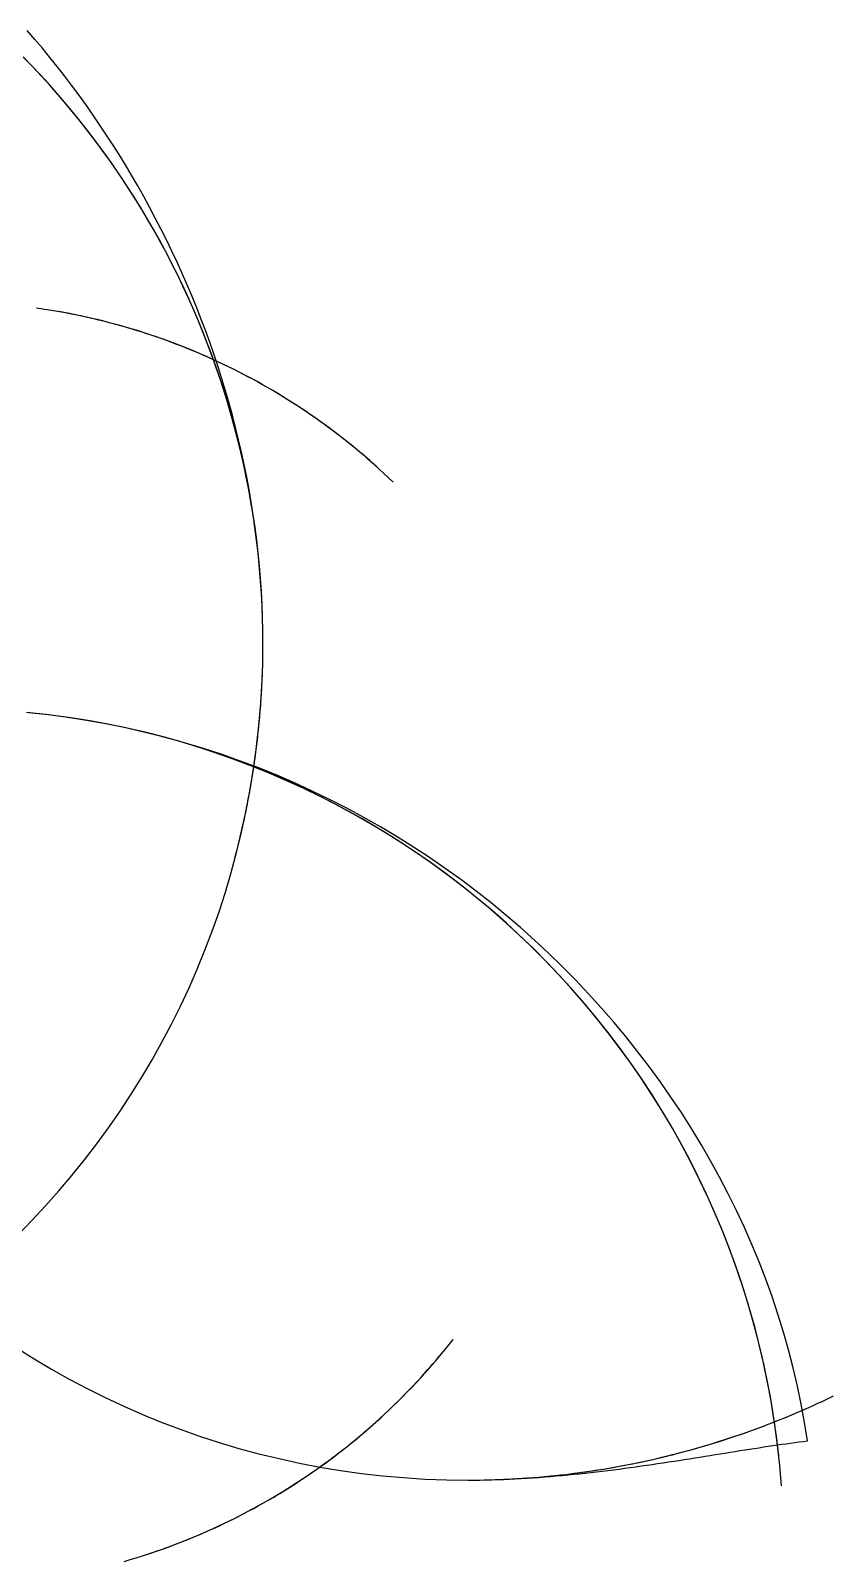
# Model space of a CAD drawing. Header units: millimetres. Extents: x -3.5 to 3.5, y -5.5 to 5.5.
# Drawn here: x -3.051 to -2.682, y 4.76 to 5.463 of the extents above; entities that cross this region are included whole.
import ezdxf

# ---------------------------------------------------------------- set-up
doc = ezdxf.new("R2010")
doc.units = ezdxf.units.MM

msp = doc.modelspace()

# ---------------------------------------------------------------- linework, layer by layer
for points in [[(-3.05692, 4.9102), (-3.05048, 4.9168), (-3.0442, 4.92354), (-3.03808, 4.93044), (-3.03213, 4.93748), (-3.02634, 4.94467), (-3.02072, 4.952), (-3.01528, 4.95946), (-3.01001, 4.96706), (-3.00492, 4.97479), (-3.00002, 4.98265), (-2.9953, 4.99063), (-2.99077, 4.99873), (-2.98643, 5.00696), (-2.98228, 5.0153), (-2.97834, 5.02375), (-2.97459, 5.03232), (-2.97105, 5.04099), (-2.96771, 5.04976), (-2.96458, 5.05864), (-2.96167, 5.06761), (-2.95897, 5.07668), (-2.95649, 5.08584), (-2.95424, 5.09509), (-2.9522, 5.10443), (-2.9504, 5.11385), (-2.94883, 5.12335), (-2.94749, 5.13292), (-2.94638, 5.14257), (-2.94552, 5.15229), (-2.9449, 5.16208), (-2.94452, 5.17194), (-2.9444, 5.18185), (-2.94444, 5.18782), (-2.94458, 5.19378), (-2.94481, 5.19972), (-2.94513, 5.20565), (-2.94554, 5.21156), (-2.94603, 5.21746), (-2.94661, 5.22334), (-2.94728, 5.2292), (-2.94803, 5.23504), (-2.94886, 5.24086), (-2.94978, 5.24666), (-2.95077, 5.25243), (-2.95185, 5.25819), (-2.95301, 5.26392), (-2.95425, 5.26962), (-2.95556, 5.2753), (-2.95695, 5.28095), (-2.95841, 5.28658), (-2.95995, 5.29218), (-2.96156, 5.29774), (-2.96325, 5.30328), (-2.965, 5.30879), (-2.96683, 5.31426), (-2.96872, 5.3197), (-2.97069, 5.32511), (-2.97272, 5.33048), (-2.97481, 5.33582), (-2.97697, 5.34112), (-2.9792, 5.34638), (-2.98149, 5.35161), (-2.98384, 5.35679), (-2.98625, 5.36194), (-2.98872, 5.36704), (-2.99125, 5.3721), (-2.99383, 5.37712), (-2.99648, 5.3821), (-2.99918, 5.38703), (-3.00193, 5.39192), (-3.00474, 5.39676), (-3.0076, 5.40155), (-3.01051, 5.40629), (-3.01348, 5.41099), (-3.01649, 5.41563), (-3.01955, 5.42022), (-3.02266, 5.42477), (-3.02582, 5.42925), (-3.02902, 5.43369), (-3.03226, 5.43807), (-3.03555, 5.44239), (-3.03888, 5.44666), (-3.04226, 5.45087), (-3.04567, 5.45503), (-3.04913, 5.45912), (-3.05262, 5.46316)], [(-3.05692, 4.9102), (-3.05048, 4.9168), (-3.0442, 4.92354), (-3.03808, 4.93044), (-3.03213, 4.93748), (-3.02634, 4.94467), (-3.02072, 4.952), (-3.01528, 4.95946), (-3.01001, 4.96706), (-3.00492, 4.97479), (-3.00002, 4.98265), (-2.9953, 4.99063), (-2.99077, 4.99873), (-2.98643, 5.00696), (-2.98228, 5.0153), (-2.97834, 5.02375), (-2.97459, 5.03232), (-2.97105, 5.04099), (-2.96771, 5.04976), (-2.96458, 5.05864), (-2.96167, 5.06761), (-2.95897, 5.07668), (-2.95649, 5.08584), (-2.95424, 5.09509), (-2.9522, 5.10443), (-2.9504, 5.11385), (-2.94883, 5.12335), (-2.94749, 5.13292), (-2.94638, 5.14257), (-2.94552, 5.15229), (-2.9449, 5.16208), (-2.94452, 5.17194), (-2.9444, 5.18185), (-2.94444, 5.1876), (-2.94457, 5.19333), (-2.94478, 5.19904), (-2.94508, 5.20475), (-2.94546, 5.21044), (-2.94593, 5.21612), (-2.94648, 5.22178), (-2.94711, 5.22742), (-2.94782, 5.23305), (-2.94862, 5.23866), (-2.94949, 5.24425), (-2.95045, 5.24982), (-2.95149, 5.25537), (-2.95261, 5.2609), (-2.95381, 5.2664), (-2.95509, 5.27188), (-2.95645, 5.27734), (-2.95789, 5.28278), (-2.9594, 5.28819), (-2.961, 5.29357), (-2.96267, 5.29893), (-2.96442, 5.30425), (-2.96624, 5.30955), (-2.96814, 5.31482), (-2.97012, 5.32006), (-2.97217, 5.32527), (-2.9743, 5.33045), (-2.9765, 5.33559), (-2.97878, 5.3407), (-2.98113, 5.34577), (-2.98355, 5.35081), (-2.98604, 5.35582), (-2.98861, 5.36079), (-2.99125, 5.36572), (-2.99397, 5.37061), (-2.99675, 5.37546), (-2.9996, 5.38027), (-3.00253, 5.38504), (-3.00552, 5.38977), (-3.00859, 5.39446), (-3.01172, 5.3991), (-3.01493, 5.4037), (-3.0182, 5.40826), (-3.02153, 5.41276), (-3.02494, 5.41723), (-3.02842, 5.42164), (-3.03196, 5.42601), (-3.03556, 5.43032), (-3.03923, 5.43459), (-3.04297, 5.43881), (-3.04678, 5.44297), (-3.05064, 5.44709), (-3.05458, 5.45115)], [(-3.05692, 4.9102), (-3.05048, 4.9168), (-3.0442, 4.92354), (-3.03808, 4.93044), (-3.03213, 4.93748), (-3.02634, 4.94467), (-3.02072, 4.952), (-3.01528, 4.95946), (-3.01001, 4.96706), (-3.00492, 4.97479), (-3.00002, 4.98265), (-2.9953, 4.99063), (-2.99077, 4.99873), (-2.98643, 5.00696), (-2.98228, 5.0153), (-2.97834, 5.02375), (-2.97459, 5.03232), (-2.97105, 5.04099), (-2.96771, 5.04976), (-2.96458, 5.05864), (-2.96167, 5.06761), (-2.95897, 5.07668), (-2.95649, 5.08584), (-2.95424, 5.09509), (-2.9522, 5.10443), (-2.9504, 5.11385), (-2.94883, 5.12335), (-2.94749, 5.13292), (-2.94638, 5.14257), (-2.94552, 5.15229), (-2.9449, 5.16208), (-2.94452, 5.17194), (-2.9444, 5.18185), (-2.94444, 5.18782), (-2.94458, 5.19378), (-2.94481, 5.19972), (-2.94513, 5.20565), (-2.94555, 5.21156), (-2.94605, 5.21746), (-2.94664, 5.22334), (-2.94732, 5.2292), (-2.94809, 5.23504), (-2.94895, 5.24086), (-2.9499, 5.24666), (-2.95093, 5.25243), (-2.95205, 5.25819), (-2.95326, 5.26392), (-2.95455, 5.26962), (-2.95593, 5.2753), (-2.9574, 5.28095), (-2.95894, 5.28658), (-2.96058, 5.29218), (-2.96229, 5.29774), (-2.96409, 5.30328), (-2.96597, 5.30879), (-2.96793, 5.31426), (-2.96998, 5.3197), (-2.97211, 5.32511), (-2.97431, 5.33048), (-2.9766, 5.33582), (-2.97897, 5.34112), (-2.98141, 5.34638), (-2.98394, 5.35161), (-2.98654, 5.35679), (-2.98922, 5.36194), (-2.99198, 5.36704), (-2.99482, 5.3721), (-2.99773, 5.37712), (-3.00071, 5.3821), (-3.00378, 5.38703), (-3.00692, 5.39192), (-3.01013, 5.39676), (-3.01341, 5.40155), (-3.01677, 5.40629), (-3.02021, 5.41099), (-3.02371, 5.41563), (-3.02729, 5.42022), (-3.03094, 5.42477), (-3.03466, 5.42925), (-3.03845, 5.43369), (-3.04231, 5.43807), (-3.04624, 5.44239), (-3.05024, 5.44666), (-3.05431, 5.45087)], [(-2.8846, 5.25587), (-2.88671, 5.25789), (-2.88884, 5.25988), (-2.89098, 5.26185), (-2.89315, 5.2638), (-2.89533, 5.26573), (-2.89753, 5.26763), (-2.89974, 5.26951), (-2.90197, 5.27137), (-2.90422, 5.2732), (-2.90649, 5.27501), (-2.90877, 5.2768), (-2.91107, 5.27856), (-2.91338, 5.2803), (-2.91571, 5.28202), (-2.91806, 5.28371), (-2.92042, 5.28538), (-2.9228, 5.28703), (-2.92519, 5.28865), (-2.9276, 5.29025), (-2.93002, 5.29182), (-2.93245, 5.29337), (-2.93491, 5.29489), (-2.93737, 5.29639), (-2.93985, 5.29787), (-2.94234, 5.29932), (-2.94485, 5.30075), (-2.94737, 5.30215), (-2.9499, 5.30352), (-2.95245, 5.30488), (-2.95501, 5.3062), (-2.95758, 5.30751), (-2.96017, 5.30878), (-2.96277, 5.31003), (-2.96537, 5.31126), (-2.968, 5.31246), (-2.97063, 5.31363), (-2.97327, 5.31478), (-2.97593, 5.31591), (-2.9786, 5.317), (-2.98128, 5.31807), (-2.98397, 5.31912), (-2.98667, 5.32014), (-2.98938, 5.32113), (-2.9921, 5.3221), (-2.99483, 5.32304), (-2.99757, 5.32395), (-3.00032, 5.32484), (-3.00308, 5.3257), (-3.00585, 5.32653), (-3.00863, 5.32734), (-3.01142, 5.32812), (-3.01421, 5.32887), (-3.01702, 5.32959), (-3.01983, 5.33029), (-3.02265, 5.33096), (-3.02548, 5.33161), (-3.02832, 5.33222), (-3.03116, 5.33281), (-3.03402, 5.33337), (-3.03688, 5.3339), (-3.03974, 5.33441), (-3.04262, 5.33488), (-3.0455, 5.33533), (-3.04838, 5.33575)], [(-2.89213, 5.26289), (-2.89406, 5.26461), (-2.89601, 5.26632), (-2.89797, 5.26801), (-2.89994, 5.26968), (-2.90193, 5.27133), (-2.90393, 5.27296), (-2.90594, 5.27458), (-2.90796, 5.27617), (-2.91, 5.27775), (-2.91206, 5.27931), (-2.91412, 5.28085), (-2.9162, 5.28237), (-2.91829, 5.28387), (-2.92039, 5.28536), (-2.9225, 5.28682), (-2.92463, 5.28827), (-2.92677, 5.2897), (-2.92891, 5.29111), (-2.93108, 5.29249), (-2.93325, 5.29386), (-2.93543, 5.29522), (-2.93763, 5.29655), (-2.93983, 5.29786), (-2.94205, 5.29915), (-2.94428, 5.30042), (-2.94652, 5.30168), (-2.94877, 5.30291), (-2.95103, 5.30412), (-2.9533, 5.30532), (-2.95558, 5.30649), (-2.95787, 5.30765), (-2.96017, 5.30878), (-2.96248, 5.3099), (-2.9648, 5.31099), (-2.96713, 5.31206), (-2.96947, 5.31312), (-2.97181, 5.31415), (-2.97417, 5.31516), (-2.97654, 5.31616), (-2.97891, 5.31713), (-2.9813, 5.31808), (-2.98369, 5.31901), (-2.98609, 5.31992), (-2.9885, 5.32081), (-2.99091, 5.32168), (-2.99334, 5.32253), (-2.99577, 5.32335), (-2.99821, 5.32416), (-3.00066, 5.32495), (-3.00312, 5.32571), (-3.00558, 5.32645), (-3.00805, 5.32717), (-3.01053, 5.32787), (-3.01301, 5.32855), (-3.01551, 5.32921), (-3.018, 5.32984), (-3.02051, 5.33046), (-3.02302, 5.33105), (-3.02554, 5.33162), (-3.02806, 5.33217), (-3.03059, 5.33269), (-3.03313, 5.3332), (-3.03567, 5.33368), (-3.03822, 5.33414)], [(-2.95749, 5.08242), (-2.95714, 5.08374), (-2.95679, 5.08506), (-2.95645, 5.08638), (-2.95612, 5.0877), (-2.95578, 5.08902), (-2.95546, 5.09034), (-2.95513, 5.09167), (-2.95482, 5.09299), (-2.9545, 5.09432), (-2.9542, 5.09565), (-2.95389, 5.09697), (-2.95359, 5.0983), (-2.9533, 5.09963), (-2.95301, 5.10096), (-2.95273, 5.1023), (-2.95245, 5.10363), (-2.95217, 5.10496), (-2.9519, 5.1063), (-2.95164, 5.10763), (-2.95138, 5.10897), (-2.95112, 5.11031), (-2.95087, 5.11164), (-2.95062, 5.11298), (-2.95038, 5.11432), (-2.95014, 5.11566), (-2.94991, 5.117), (-2.94968, 5.11835), (-2.94946, 5.11969), (-2.94924, 5.12103), (-2.94903, 5.12238), (-2.94882, 5.12372), (-2.94862, 5.12507), (-2.94842, 5.12642), (-2.94823, 5.12776), (-2.94804, 5.12911), (-2.94785, 5.13046), (-2.94767, 5.13181), (-2.9475, 5.13316), (-2.94733, 5.13451), (-2.94716, 5.13586), (-2.947, 5.13721), (-2.94685, 5.13857), (-2.94669, 5.13992), (-2.94655, 5.14127), (-2.94641, 5.14263), (-2.94627, 5.14398), (-2.94614, 5.14534), (-2.94601, 5.14669), (-2.94589, 5.14805), (-2.94577, 5.14941), (-2.94566, 5.15076), (-2.94555, 5.15212), (-2.94545, 5.15348), (-2.94535, 5.15484), (-2.94526, 5.1562), (-2.94517, 5.15756), (-2.94509, 5.15892), (-2.94501, 5.16028), (-2.94493, 5.16164), (-2.94486, 5.163), (-2.9448, 5.16436), (-2.94474, 5.16572), (-2.94468, 5.16708), (-2.94463, 5.16845)], [(-2.95581, 5.08891), (-2.95553, 5.09003), (-2.95526, 5.09115), (-2.95499, 5.09227), (-2.95472, 5.0934), (-2.95446, 5.09452), (-2.9542, 5.09564), (-2.95394, 5.09677), (-2.95369, 5.09789), (-2.95344, 5.09902), (-2.95319, 5.10014), (-2.95295, 5.10127), (-2.95271, 5.1024), (-2.95247, 5.10352), (-2.95224, 5.10465), (-2.95201, 5.10578), (-2.95178, 5.10691), (-2.95156, 5.10804), (-2.95134, 5.10917), (-2.95112, 5.1103), (-2.95091, 5.11144), (-2.9507, 5.11257), (-2.95049, 5.1137), (-2.95029, 5.11484), (-2.95009, 5.11597), (-2.9499, 5.11711), (-2.9497, 5.11824), (-2.94951, 5.11938), (-2.94933, 5.12052), (-2.94915, 5.12165), (-2.94897, 5.12279), (-2.94879, 5.12393), (-2.94862, 5.12507), (-2.94845, 5.12621), (-2.94829, 5.12735), (-2.94812, 5.12849), (-2.94797, 5.12963), (-2.94781, 5.13077), (-2.94766, 5.13192), (-2.94751, 5.13306), (-2.94737, 5.1342), (-2.94723, 5.13534), (-2.94709, 5.13649), (-2.94695, 5.13763), (-2.94682, 5.13878), (-2.9467, 5.13992), (-2.94657, 5.14107), (-2.94645, 5.14221), (-2.94633, 5.14336), (-2.94622, 5.14451), (-2.94611, 5.14565), (-2.946, 5.1468), (-2.9459, 5.14795), (-2.9458, 5.1491), (-2.9457, 5.15025), (-2.94561, 5.15139), (-2.94552, 5.15254), (-2.94543, 5.15369), (-2.94535, 5.15484), (-2.94527, 5.15599), (-2.94519, 5.15714), (-2.94512, 5.15829), (-2.94505, 5.15945), (-2.94499, 5.1606), (-2.94493, 5.16175)], [(-3.05733, 4.8582), (-3.04947, 4.8533), (-3.04149, 4.84858), (-3.03339, 4.84405), (-3.02516, 4.83971), (-3.01682, 4.83556), (-3.00837, 4.83162), (-2.9998, 4.82787), (-2.99113, 4.82433), (-2.98236, 4.82099), (-2.97348, 4.81787), (-2.96451, 4.81495), (-2.95544, 4.81225), (-2.94628, 4.80978), (-2.93703, 4.80752), (-2.92769, 4.80549), (-2.91827, 4.80368), (-2.90877, 4.80211), (-2.8992, 4.80077), (-2.88955, 4.79966), (-2.87983, 4.7988), (-2.87004, 4.79818), (-2.86018, 4.79781), (-2.85027, 4.79768), (-2.84754, 4.79769), (-2.84482, 4.79772), (-2.8421, 4.79777), (-2.83938, 4.79783), (-2.83666, 4.79791), (-2.83394, 4.79801), (-2.83123, 4.79813), (-2.82853, 4.79826), (-2.82582, 4.7984), (-2.82313, 4.79857), (-2.82043, 4.79874), (-2.81774, 4.79893), (-2.81506, 4.79913), (-2.81238, 4.79935), (-2.80971, 4.79958), (-2.80705, 4.79982), (-2.80439, 4.80007), (-2.80174, 4.80033), (-2.7991, 4.80061), (-2.79647, 4.80089), (-2.79384, 4.80118), (-2.79123, 4.80148), (-2.78862, 4.80179), (-2.78602, 4.80211), (-2.78343, 4.80244), (-2.78086, 4.80277), (-2.77829, 4.80311), (-2.77574, 4.80345), (-2.77319, 4.8038), (-2.77066, 4.80416), (-2.76814, 4.80452), (-2.76564, 4.80488), (-2.76314, 4.80525), (-2.76066, 4.80562), (-2.7582, 4.80599), (-2.75574, 4.80636), (-2.75331, 4.80674), (-2.75088, 4.80712), (-2.74848, 4.8075), (-2.74608, 4.80787), (-2.74371, 4.80825), (-2.74135, 4.80863), (-2.739, 4.809), (-2.73668, 4.80938), (-2.73437, 4.80975), (-2.73208, 4.81011), (-2.72981, 4.81048), (-2.72755, 4.81084), (-2.72532, 4.81119), (-2.7231, 4.81155), (-2.72091, 4.81189), (-2.71873, 4.81223), (-2.71657, 4.81256), (-2.71444, 4.81289), (-2.71233, 4.81321), (-2.71023, 4.81352), (-2.70816, 4.81382), (-2.70612, 4.81412), (-2.70409, 4.8144), (-2.70209, 4.81468), (-2.70011, 4.81494), (-2.69816, 4.8152), (-2.69623, 4.81544), (-2.69432, 4.81567), (-2.69432, 4.81567), (-2.69565, 4.82411), (-2.69719, 4.8325), (-2.69893, 4.84086), (-2.70087, 4.84917), (-2.70301, 4.85743), (-2.70534, 4.86565), (-2.70787, 4.8738), (-2.71058, 4.8819), (-2.71348, 4.88994), (-2.71656, 4.89792), (-2.71983, 4.90583), (-2.72327, 4.91368), (-2.7269, 4.92145), (-2.73069, 4.92914), (-2.73466, 4.93676), (-2.7388, 4.94429), (-2.74311, 4.95174), (-2.74758, 4.95911), (-2.75222, 4.96638), (-2.75701, 4.97356), (-2.76197, 4.98065), (-2.76707, 4.98764), (-2.77233, 4.99452), (-2.77775, 5.0013), (-2.7833, 5.00797), (-2.78901, 5.01453), (-2.79486, 5.02097), (-2.80084, 5.0273), (-2.80697, 5.03351), (-2.81323, 5.03959), (-2.81963, 5.04555), (-2.82615, 5.05138), (-2.83281, 5.05708), (-2.83959, 5.06264), (-2.84649, 5.06807), (-2.85351, 5.07335), (-2.86066, 5.07849), (-2.86792, 5.08348), (-2.87529, 5.08832), (-2.88277, 5.09301), (-2.89037, 5.09754), (-2.89807, 5.10192), (-2.90587, 5.10613), (-2.91377, 5.11018), (-2.92178, 5.11405), (-2.92988, 5.11776), (-2.93807, 5.12129), (-2.94636, 5.12465), (-2.95473, 5.12782), (-2.9632, 5.13082), (-2.97174, 5.13362), (-2.98037, 5.13624), (-2.98908, 5.13867), (-2.99787, 5.14089), (-3.00673, 5.14293), (-3.01566, 5.14476), (-3.02466, 5.14638), (-3.03373, 5.1478), (-3.04286, 5.14901), (-3.05206, 5.15001)], [(-2.70746, 4.80878), (-2.70855, 4.81789), (-2.70985, 4.82693), (-2.71135, 4.83589), (-2.71306, 4.84478), (-2.71496, 4.8536), (-2.71707, 4.86233), (-2.71936, 4.87097), (-2.72186, 4.87954), (-2.72454, 4.88801), (-2.72741, 4.8964), (-2.73046, 4.90469), (-2.7337, 4.91289), (-2.73711, 4.92099), (-2.7407, 4.92899), (-2.74447, 4.93689), (-2.74841, 4.94469), (-2.75252, 4.95238), (-2.75679, 4.95996), (-2.76123, 4.96744), (-2.76583, 4.9748), (-2.77059, 4.98204), (-2.77551, 4.98917), (-2.78058, 4.99617), (-2.78581, 5.00306), (-2.79118, 5.00982), (-2.79669, 5.01645), (-2.80236, 5.02295), (-2.80816, 5.02933), (-2.8141, 5.03557), (-2.82018, 5.04167), (-2.82639, 5.04763), (-2.83273, 5.05346), (-2.8392, 5.05914), (-2.84579, 5.06468), (-2.85251, 5.07006), (-2.85935, 5.0753), (-2.86631, 5.08039), (-2.87338, 5.08532), (-2.88057, 5.0901), (-2.88787, 5.09471), (-2.89527, 5.09917), (-2.90278, 5.10346), (-2.91039, 5.10758), (-2.9181, 5.11154), (-2.92591, 5.11533), (-2.93382, 5.11894), (-2.94182, 5.12238), (-2.9499, 5.12564), (-2.95808, 5.12872), (-2.96634, 5.13162), (-2.97468, 5.13434), (-2.9831, 5.13687), (-2.9916, 5.1392), (-3.00017, 5.14135), (-3.00881, 5.14331), (-3.01752, 5.14506), (-3.0263, 5.14662), (-3.03515, 5.14798), (-3.04406, 5.14914), (-3.05302, 5.15009)], [(-2.70623, 4.79504), (-2.70701, 4.80443), (-2.70802, 4.81375), (-2.70924, 4.823), (-2.71069, 4.83218), (-2.71234, 4.84128), (-2.71421, 4.8503), (-2.71628, 4.85923), (-2.71856, 4.86809), (-2.72103, 4.87686), (-2.72371, 4.88553), (-2.72659, 4.89412), (-2.72966, 4.90261), (-2.73292, 4.91101), (-2.73637, 4.91931), (-2.74001, 4.9275), (-2.74383, 4.93559), (-2.74783, 4.94358), (-2.752, 4.95145), (-2.75636, 4.95921), (-2.76088, 4.96686), (-2.76558, 4.97439), (-2.77044, 4.98181), (-2.77547, 4.9891), (-2.78065, 4.99626), (-2.786, 5.0033), (-2.7915, 5.01021), (-2.79716, 5.01699), (-2.80296, 5.02363), (-2.80892, 5.03014), (-2.81502, 5.0365), (-2.82126, 5.04273), (-2.82764, 5.04881), (-2.83416, 5.05474), (-2.84081, 5.06052), (-2.8476, 5.06615), (-2.85451, 5.07162), (-2.86155, 5.07694), (-2.86872, 5.0821), (-2.876, 5.08709), (-2.8834, 5.09192), (-2.89092, 5.09659), (-2.89855, 5.10108), (-2.90629, 5.1054), (-2.91414, 5.10955), (-2.92209, 5.11351), (-2.93014, 5.1173), (-2.9383, 5.12091), (-2.94655, 5.12433), (-2.95489, 5.12756), (-2.96332, 5.1306), (-2.97184, 5.13345), (-2.98045, 5.1361), (-2.98914, 5.13856), (-2.99791, 5.14082), (-3.00676, 5.14287), (-3.01568, 5.14472), (-3.02468, 5.14636), (-3.03374, 5.14779), (-3.04287, 5.149), (-3.05206, 5.15)], [(-3.05733, 4.8582), (-3.04947, 4.8533), (-3.04149, 4.84858), (-3.03339, 4.84405), (-3.02516, 4.83971), (-3.01682, 4.83556), (-3.00837, 4.83162), (-2.9998, 4.82787), (-2.99113, 4.82433), (-2.98236, 4.82099), (-2.97348, 4.81787), (-2.96451, 4.81495), (-2.95544, 4.81225), (-2.94628, 4.80978), (-2.93703, 4.80752), (-2.92769, 4.80549), (-2.91827, 4.80368), (-2.90877, 4.80211), (-2.8992, 4.80077), (-2.88955, 4.79966), (-2.87983, 4.7988), (-2.87004, 4.79818), (-2.86018, 4.79781), (-2.85027, 4.79768), (-2.84754, 4.79769), (-2.84482, 4.79772), (-2.84209, 4.79777), (-2.83937, 4.79784), (-2.83665, 4.79792), (-2.83393, 4.79803), (-2.83122, 4.79815), (-2.8285, 4.7983), (-2.82579, 4.79846), (-2.82308, 4.79864), (-2.82037, 4.79885), (-2.81766, 4.79907), (-2.81496, 4.79931), (-2.81226, 4.79957), (-2.80956, 4.79984), (-2.80686, 4.80014), (-2.80417, 4.80046), (-2.80148, 4.80079), (-2.79879, 4.80115), (-2.7961, 4.80152), (-2.79342, 4.80191), (-2.79074, 4.80232), (-2.78807, 4.80275), (-2.78539, 4.8032), (-2.78272, 4.80366), (-2.78006, 4.80415), (-2.7774, 4.80465), (-2.77474, 4.80518), (-2.77209, 4.80572), (-2.76944, 4.80628), (-2.76679, 4.80686), (-2.76415, 4.80746), (-2.76151, 4.80807), (-2.75888, 4.80871), (-2.75625, 4.80936), (-2.75362, 4.81004), (-2.75101, 4.81073), (-2.74839, 4.81144), (-2.74578, 4.81216), (-2.74318, 4.81291), (-2.74058, 4.81367), (-2.73798, 4.81446), (-2.73539, 4.81526), (-2.73281, 4.81608), (-2.73023, 4.81692), (-2.72766, 4.81777), (-2.72509, 4.81865), (-2.72253, 4.81954), (-2.71997, 4.82045), (-2.71742, 4.82138), (-2.71488, 4.82233), (-2.71234, 4.82329), (-2.70981, 4.82428), (-2.70729, 4.82528), (-2.70477, 4.8263), (-2.70226, 4.82734), (-2.69975, 4.82839), (-2.69725, 4.82947), (-2.69476, 4.83056), (-2.69228, 4.83167), (-2.6898, 4.8328), (-2.68733, 4.83395), (-2.68487, 4.83511), (-2.68241, 4.83629)], [(-3.05733, 4.8582), (-3.04947, 4.8533), (-3.04149, 4.84858), (-3.03339, 4.84405), (-3.02516, 4.83971), (-3.01682, 4.83556), (-3.00837, 4.83162), (-2.9998, 4.82787), (-2.99113, 4.82433), (-2.98236, 4.82099), (-2.97348, 4.81787), (-2.96451, 4.81495), (-2.95544, 4.81225), (-2.94628, 4.80978), (-2.93703, 4.80752), (-2.92769, 4.80549), (-2.91827, 4.80368), (-2.90877, 4.80211), (-2.8992, 4.80077), (-2.88955, 4.79966), (-2.87983, 4.7988), (-2.87004, 4.79818), (-2.86018, 4.79781), (-2.85027, 4.79768), (-2.84776, 4.79769), (-2.84525, 4.79771), (-2.84275, 4.79775), (-2.84024, 4.79781), (-2.83774, 4.79788), (-2.83524, 4.79797), (-2.83274, 4.79808), (-2.83024, 4.7982), (-2.82774, 4.79834), (-2.82524, 4.7985), (-2.82275, 4.79867), (-2.82026, 4.79885), (-2.81777, 4.79906), (-2.81528, 4.79928), (-2.81279, 4.79951), (-2.8103, 4.79976), (-2.80782, 4.80003), (-2.80534, 4.80032), (-2.80286, 4.80062), (-2.80039, 4.80093), (-2.79791, 4.80127), (-2.79544, 4.80161), (-2.79297, 4.80198), (-2.79051, 4.80236), (-2.78804, 4.80275), (-2.78558, 4.80317), (-2.78312, 4.80359), (-2.78067, 4.80404), (-2.77822, 4.8045), (-2.77577, 4.80497), (-2.77332, 4.80547), (-2.77088, 4.80597), (-2.76844, 4.8065), (-2.76601, 4.80704), (-2.76357, 4.80759), (-2.76115, 4.80816), (-2.75872, 4.80875), (-2.7563, 4.80935), (-2.75388, 4.80997), (-2.75147, 4.8106), (-2.74906, 4.81125), (-2.74666, 4.81192), (-2.74426, 4.8126), (-2.74186, 4.81329), (-2.73947, 4.81401), (-2.73708, 4.81473), (-2.73469, 4.81548), (-2.73231, 4.81624), (-2.72994, 4.81701), (-2.72757, 4.8178), (-2.7252, 4.81861), (-2.72284, 4.81943), (-2.72049, 4.82027), (-2.71814, 4.82112), (-2.71579, 4.82199), (-2.71345, 4.82287), (-2.71112, 4.82377), (-2.70879, 4.82468), (-2.70646, 4.82561), (-2.70414, 4.82656), (-2.70183, 4.82752), (-2.69952, 4.82849), (-2.69722, 4.82948), (-2.69492, 4.83049)], [(-3.00815, 4.76036), (-3.00535, 4.76117), (-3.00256, 4.76202), (-2.99978, 4.76289), (-2.99701, 4.76379), (-2.99425, 4.76472), (-2.99151, 4.76567), (-2.98877, 4.76665), (-2.98605, 4.76765), (-2.98333, 4.76868), (-2.98063, 4.76974), (-2.97794, 4.77082), (-2.97527, 4.77193), (-2.9726, 4.77306), (-2.96995, 4.77422), (-2.96731, 4.77541), (-2.96469, 4.77662), (-2.96207, 4.77786), (-2.95947, 4.77912), (-2.95688, 4.7804), (-2.95431, 4.78171), (-2.95175, 4.78305), (-2.9492, 4.78441), (-2.94667, 4.78579), (-2.94416, 4.7872), (-2.94165, 4.78864), (-2.93916, 4.79009), (-2.93669, 4.79158), (-2.93423, 4.79308), (-2.93179, 4.79461), (-2.92936, 4.79617), (-2.92694, 4.79774), (-2.92454, 4.79934), (-2.92216, 4.80097), (-2.9198, 4.80261), (-2.91745, 4.80428), (-2.91511, 4.80598), (-2.9128, 4.80769), (-2.91049, 4.80943), (-2.90821, 4.81119), (-2.90594, 4.81298), (-2.90369, 4.81478), (-2.90146, 4.81661), (-2.89925, 4.81846), (-2.89705, 4.82034), (-2.89487, 4.82223), (-2.89271, 4.82415), (-2.89056, 4.82609), (-2.88844, 4.82805), (-2.88633, 4.83003), (-2.88425, 4.83203), (-2.88218, 4.83406), (-2.88013, 4.8361), (-2.8781, 4.83817), (-2.87609, 4.84026), (-2.87409, 4.84236), (-2.87212, 4.84449), (-2.87017, 4.84664), (-2.86824, 4.84881), (-2.86633, 4.851), (-2.86444, 4.85321), (-2.86257, 4.85544), (-2.86072, 4.85769), (-2.85889, 4.85996), (-2.85708, 4.86225)], [(-2.99831, 4.76337), (-2.99585, 4.76418), (-2.9934, 4.76501), (-2.99096, 4.76586), (-2.98852, 4.76674), (-2.9861, 4.76763), (-2.98369, 4.76854), (-2.98128, 4.76948), (-2.97889, 4.77044), (-2.9765, 4.77141), (-2.97412, 4.77241), (-2.97176, 4.77343), (-2.9694, 4.77447), (-2.96706, 4.77552), (-2.96472, 4.7766), (-2.96239, 4.7777), (-2.96008, 4.77882), (-2.95777, 4.77996), (-2.95548, 4.78111), (-2.9532, 4.78229), (-2.95092, 4.78349), (-2.94866, 4.7847), (-2.94641, 4.78594), (-2.94417, 4.78719), (-2.94194, 4.78847), (-2.93973, 4.78976), (-2.93752, 4.79107), (-2.93533, 4.7924), (-2.93315, 4.79375), (-2.93098, 4.79512), (-2.92882, 4.79651), (-2.92668, 4.79792), (-2.92454, 4.79934), (-2.92242, 4.80079), (-2.92032, 4.80225), (-2.91822, 4.80373), (-2.91614, 4.80523), (-2.91407, 4.80674), (-2.91202, 4.80828), (-2.90997, 4.80983), (-2.90794, 4.8114), (-2.90593, 4.81299), (-2.90393, 4.8146), (-2.90194, 4.81622), (-2.89996, 4.81786), (-2.898, 4.81952), (-2.89605, 4.8212), (-2.89412, 4.82289), (-2.8922, 4.8246), (-2.8903, 4.82633), (-2.88841, 4.82807), (-2.88654, 4.82984), (-2.88468, 4.83162), (-2.88283, 4.83341), (-2.881, 4.83523), (-2.87919, 4.83706), (-2.87739, 4.8389), (-2.8756, 4.84076), (-2.87383, 4.84264), (-2.87208, 4.84454), (-2.87034, 4.84645), (-2.86862, 4.84838), (-2.86692, 4.85032), (-2.86523, 4.85228), (-2.86355, 4.85426)]]:
    msp.add_lwpolyline(points)

doc.saveas('drawing.dxf')
